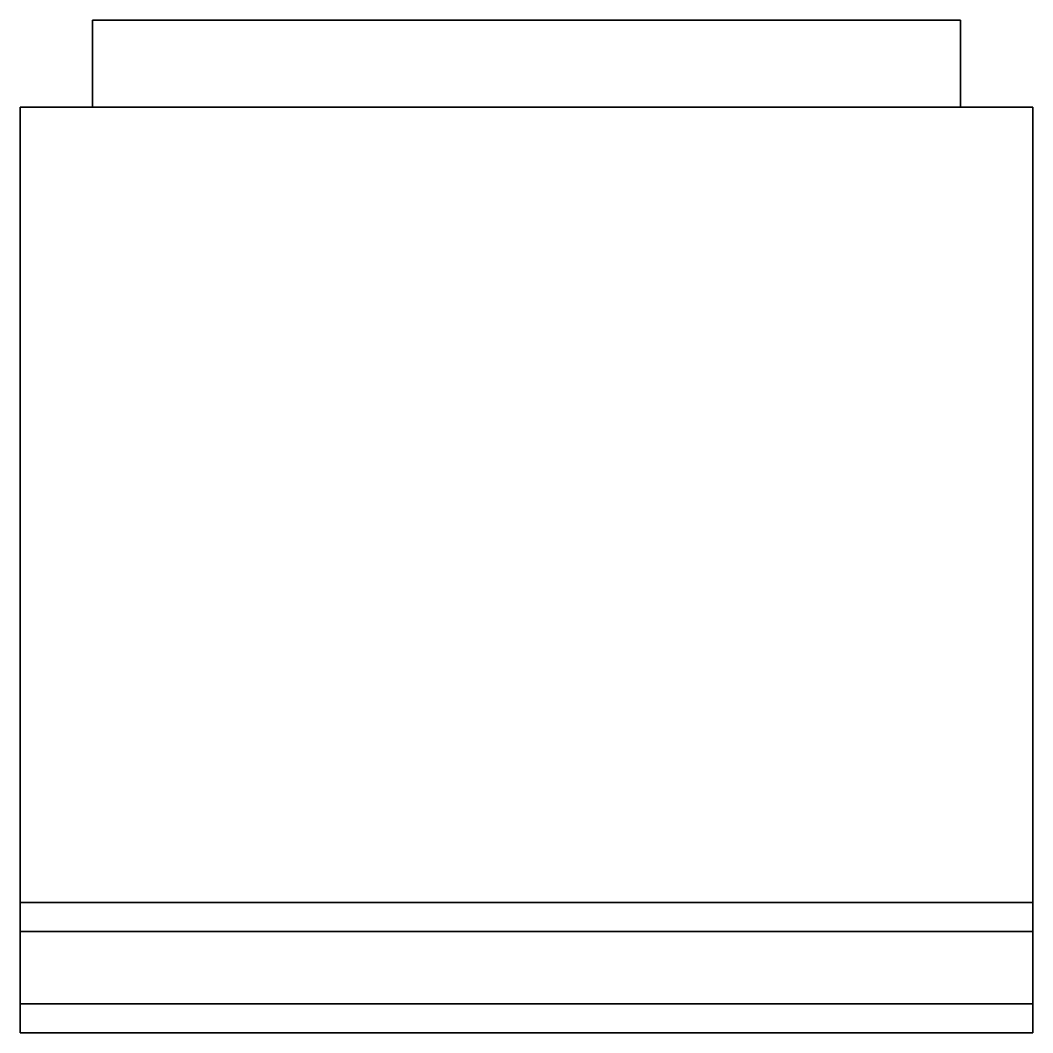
# Model space of a CAD drawing. Extents: x 0 to 0.7, y -0.71 to -0.01.
import ezdxf

# ---------------------------------------------------------------- set-up
doc = ezdxf.new("R2010")
doc.units = 0
doc.layers.get('0').update_dxf_attribs({"color": 8, "linetype": 'CONTINUOUS'})

msp = doc.modelspace()

# ---------------------------------------------------------------- linework, layer by layer
at = {"extrusion": (0, -1, 0)}
for points in [[(0.08, 1.63), (0.08, 1.37), (0.12, 1.37), (0.12, 1.62), (0.08, 1.62)], [(0.08, 1.26), (0.08, 0.74), (0.12, 0.74), (0.12, 1.26), (0.08, 1.26)]]:
    msp.add_lwpolyline(points, dxfattribs=at)

# ---------------------------------------------------------------- meshes
mesh = msp.add_polymesh((6, 3))
for k, corner in enumerate([(0.05, -0.07, 0.64), (0.65, -0.07, 0.64), (0.65, -0.07, 0.64), (0.05, -0.01, 0.64), (0.65, -0.01, 0.64), (0.65, -0.01, 0.64), (0.05, -0.01, 1.51), (0.65, -0.01, 1.51), (0.65, -0.01, 0.64), (0.05, -0.07, 1.51), (0.65, -0.07, 1.51), (0.65, -0.07, 0.64), (0.05, -0.07, 1.51), (0.05, -0.07, 1.51), (0.05, -0.07, 0.64), (0.05, -0.01, 1.51), (0.05, -0.01, 1.51), (0.05, -0.01, 0.64)]):
    mesh.set_mesh_vertex(divmod(k, 3), corner)
mesh = msp.add_polymesh((6, 3))
for k, corner in enumerate([(0, -0.62, 0.18), (0.7, -0.62, 0.18), (0.7, -0.62, 0.18), (0, -0.07, 0.18), (0.7, -0.07, 0.18), (0.7, -0.07, 0.18), (0, -0.07, 1.7), (0.7, -0.07, 1.7), (0.7, -0.07, 0.18), (0, -0.62, 1.7), (0.7, -0.62, 1.7), (0.7, -0.62, 0.18), (0, -0.62, 1.7), (0, -0.62, 1.7), (0, -0.62, 0.18), (0, -0.07, 1.7), (0, -0.07, 1.7), (0, -0.07, 0.18)]):
    mesh.set_mesh_vertex(divmod(k, 3), corner)
mesh = msp.add_polymesh((6, 3))
for k, corner in enumerate([(0, -0.69), (0.7, -0.69), (0.7, -0.69), (0, -0.07), (0.7, -0.07), (0.7, -0.07), (0, -0.07, 0.18), (0.7, -0.07, 0.18), (0.7, -0.07), (0, -0.69, 0.18), (0.7, -0.69, 0.18), (0.7, -0.69), (0, -0.69, 0.18), (0, -0.69, 0.18), (0, -0.69), (0, -0.07, 0.18), (0, -0.07, 0.18), (0, -0.07)]):
    mesh.set_mesh_vertex(divmod(k, 3), corner)
mesh = msp.add_polymesh((6, 3))
for k, corner in enumerate([(0, -0.71, 0.2), (0.7, -0.71, 0.2), (0.7, -0.71, 0.2), (0, -0.64, 0.2), (0.7, -0.64, 0.2), (0.7, -0.64, 0.2), (0, -0.64, 1.3), (0.7, -0.64, 1.3), (0.7, -0.64, 0.2), (0, -0.71, 1.3), (0.7, -0.71, 1.3), (0.7, -0.71, 0.2), (0, -0.71, 1.3), (0, -0.71, 1.3), (0, -0.71, 0.2), (0, -0.64, 1.3), (0, -0.64, 1.3), (0, -0.64, 0.2)]):
    mesh.set_mesh_vertex(divmod(k, 3), corner)
mesh = msp.add_polymesh((6, 3))
for k, corner in enumerate([(0, -0.71, 1.32), (0.7, -0.71, 1.32), (0.7, -0.71, 1.32), (0, -0.64, 1.32), (0.7, -0.64, 1.32), (0.7, -0.64, 1.32), (0, -0.64, 1.7), (0.7, -0.64, 1.7), (0.7, -0.64, 1.32), (0, -0.71, 1.7), (0.7, -0.71, 1.7), (0.7, -0.71, 1.32), (0, -0.71, 1.7), (0, -0.71, 1.7), (0, -0.71, 1.32), (0, -0.64, 1.7), (0, -0.64, 1.7), (0, -0.64, 1.32)]):
    mesh.set_mesh_vertex(divmod(k, 3), corner)

doc.saveas('drawing.dxf')
